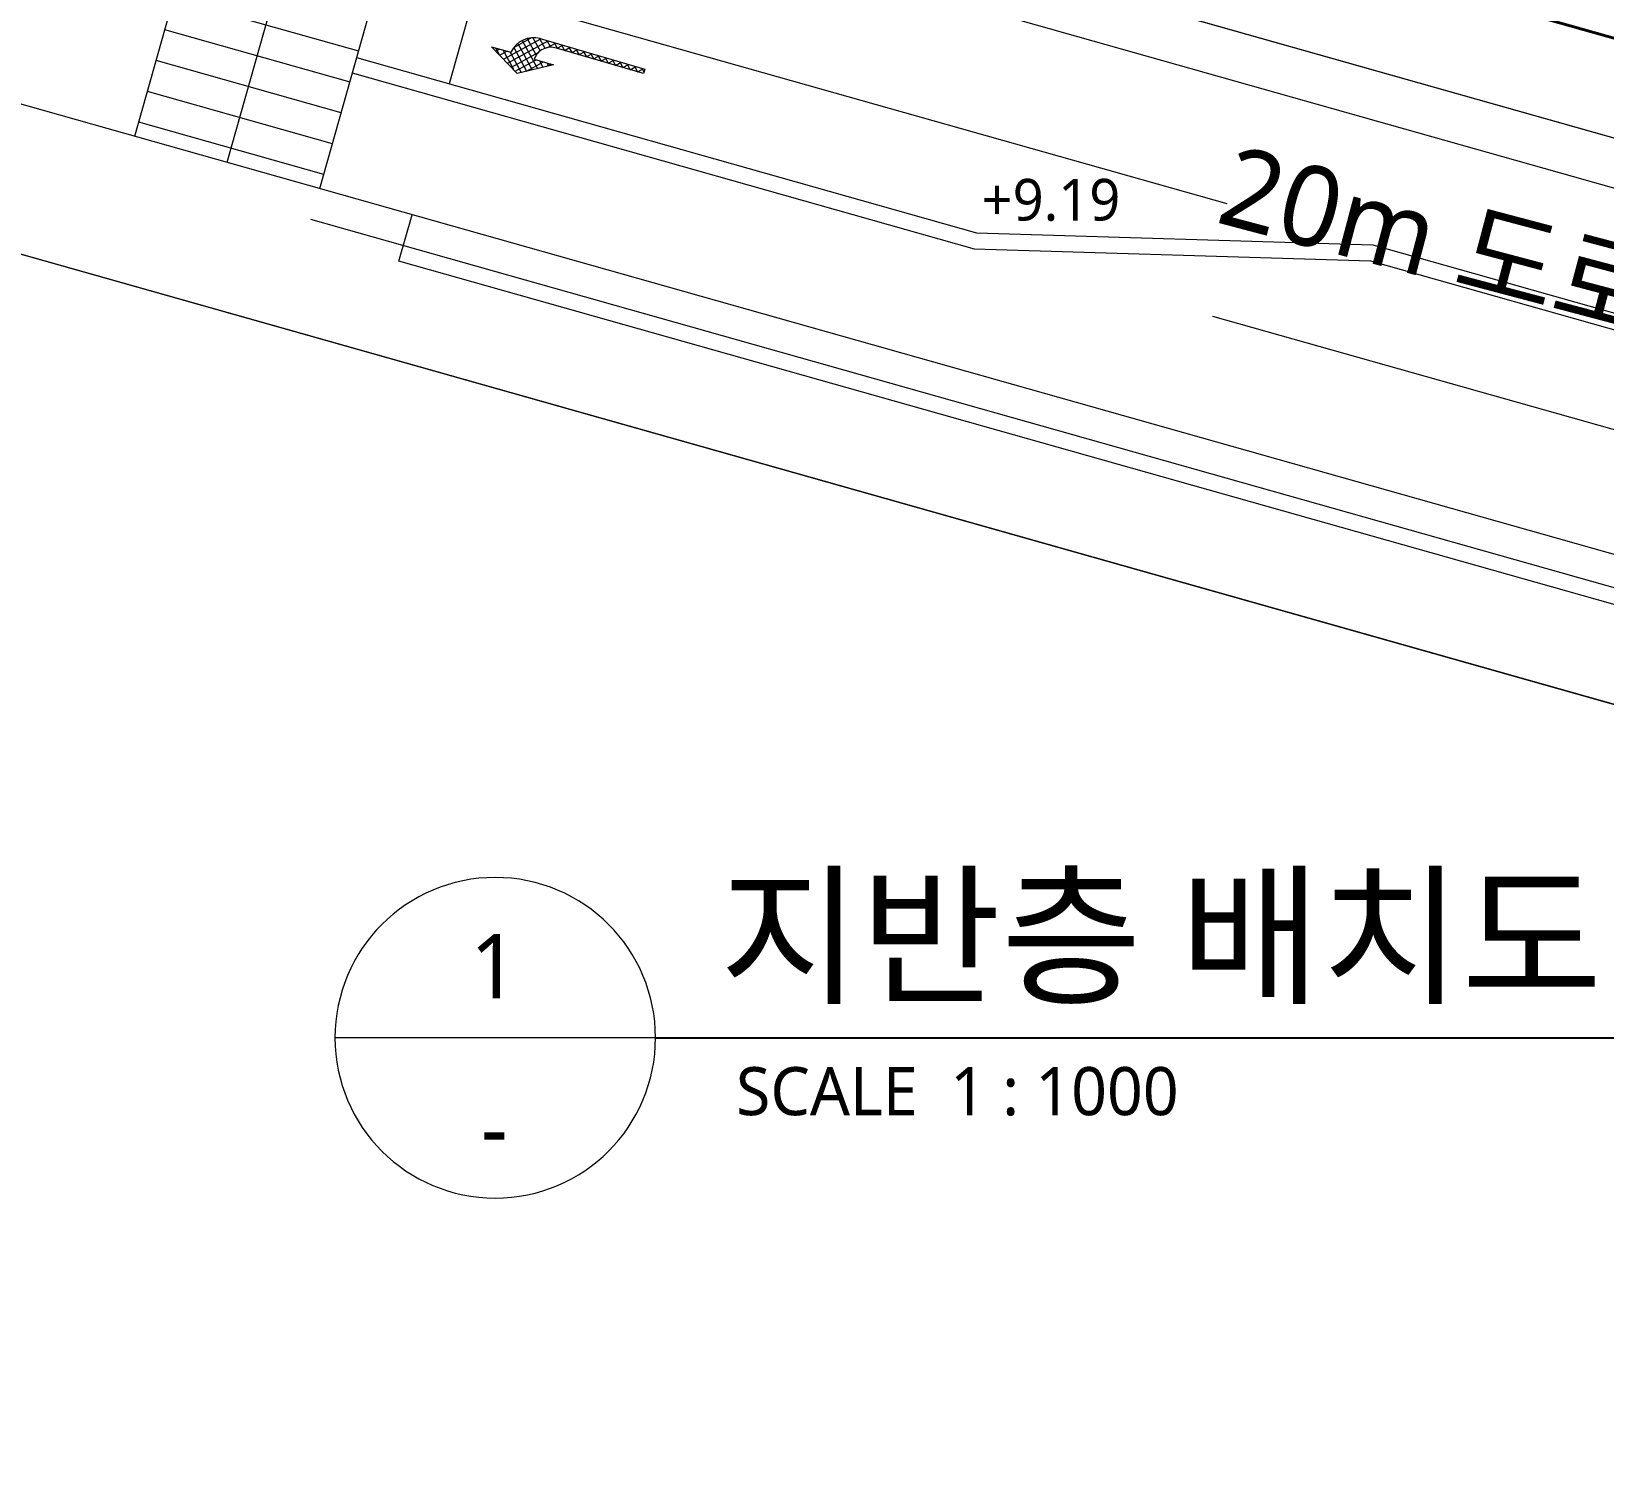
# Model space of a CAD drawing. Header units: millimetres. Extents: x -71377 to 516042, y -145869 to 441446.
# Drawn here: x 170572 to 219613, y 9500 to 54296 of the extents above; entities that cross this region are included whole.
import ezdxf

# ---------------------------------------------------------------- set-up
doc = ezdxf.new("R2010")
doc.units = ezdxf.units.MM
doc.header["$LTSCALE"] = 1000
doc.linetypes.add('_2점쇄선_M_', pattern=[10, 4, -2, 0, -2, 0, -2])
doc.layers.get('Defpoints').update_dxf_attribs({"color": 171, "lineweight": 5})
for name, color, linetype, lineweight in [('251024_도로_dwg', 8, 'Continuous', 5), ('A-bord', 1, '_2점쇄선_M_', 40), ('A-text-1', 3, 'Continuous', 5), ('j-스쿨존 휀스', 7, 'Continuous', 5), ('개선안도 base 2022 09$0$00_계획선', 7, 'Continuous', 5), ('개선안도 base 2022 09$0$j-교통개선-당초안', 7, 'Continuous', 5), ('조경라인_dwg', 8, 'Continuous', 5)]:
    doc.layers.add(name, color=color, linetype=linetype, lineweight=lineweight)
doc.layers.add('viewport', color=3, linetype='Continuous')
doc.styles.add('나눔고딕_1', font='NanumGothic.ttf', dxfattribs={"height": 2500})
doc.styles.add('나눔고딕_4', font='NanumGothic.ttf', dxfattribs={"height": 1300})
doc.styles.add('나눔고딕_7', font='NanumGothic.ttf', dxfattribs={"height": 2})
doc.styles.add('나눔고딕_8', font='NanumGothic.ttf', dxfattribs={"height": 1.5})
doc.styles.add('나눔고딕_9', font='NanumGothic.ttf', dxfattribs={"height": 3.5})

# ---------------------------------------------------------------- blocks, each defined once
blk = doc.blocks.new('251024_도로_dwg_A$C61e17efd-3827739-지반층 배치도')
at = {"layer": 'j-스쿨존 휀스'}
for p, q in [((178609, -53584), (109803, -34143)), ((174938, -66576), (106132, -47134))]:
    blk.add_line(p, q, dxfattribs=at)
blk = doc.blocks.new('251024_도로_dwg__X6-3827740-지반층 배치도')
at = {"layer": '개선안도 base 2022 09$0$j-교통개선-당초안'}
for p, q in [((556.59, 755.46), (557.66, 756.53)), ((558.19, 754.38), (556.59, 755.98)), ((556.59, 752.81), (558.19, 754.41)), ((558.19, 751.72), (556.59, 753.32)), ((556.59, 750.16), (558.19, 751.76)), ((558.19, 749.07), (556.59, 750.67)), ((556.59, 747.51), (558.19, 749.11)), ((558.19, 746.42), (556.59, 748.02)), ((556.59, 744.86), (558.19, 746.46)), ((558.19, 743.77), (556.59, 745.37)), ((556.59, 742.21), (558.19, 743.81)), ((558.19, 741.12), (556.59, 742.72)), ((556.59, 739.56), (558.19, 741.16)), ((558.19, 738.47), (556.59, 740.07)), ((556.59, 736.9), (558.19, 738.5)), ((558.19, 735.81), (556.59, 737.41)), ((556.59, 734.25), (558.19, 735.85)), ((558.19, 733.16), (556.59, 734.76)), ((556.59, 731.6), (558.19, 733.2)), ((558.19, 730.51), (556.59, 732.11)), ((556.59, 728.95), (558.19, 730.55)), ((558.19, 727.86), (556.59, 729.46)), ((556.59, 726.3), (558.19, 727.9)), ((558.19, 725.21), (556.59, 726.81)), ((556.59, 723.65), (558.19, 725.25)), ((558.99, 721.76), (556.59, 724.16)), ((556.59, 720.99), (558.49, 722.89)), ((565.33, 723.37), (564.06, 724.64)), ((564.06, 723.16), (564.95, 724.04)), ((568, 710.09), (556.59, 721.5)), ((567.04, 708.4), (556.59, 718.85)), ((556.6, 718.35), (559.39, 721.14)), ((557.03, 716.13), (560.72, 719.82)), ((557.86, 714.31), (562.49, 718.93)), ((559, 712.8), (566.87, 720.67)), ((560.43, 711.58), (567.84, 718.98)), ((568.97, 711.78), (561.29, 719.46)), ((562.16, 710.65), (568.8, 717.29)), ((564.06, 720.51), (565.91, 722.36)), ((568.86, 717.19), (564.06, 721.99)), ((569.93, 713.47), (564.06, 719.34)), ((562.13, 710.66), (557.24, 715.55)), ((564.06, 709.9), (569.77, 715.61)), ((564.06, 707.25), (569.47, 712.66)), ((566.08, 706.72), (564.06, 708.73)), ((564.06, 704.6), (565.94, 706.48)), ((565.11, 705.03), (564.06, 706.08)), ((564.15, 703.34), (564.06, 703.43))]:
    blk.add_line(p, q, dxfattribs=at)
blk = doc.blocks.new('251024_도로_dwg-3827738-지반층 배치도')
at = {"layer": '개선안도 base 2022 09$0$00_계획선', "flags": 128}
for points in [[(-887488, 132510), (-893471, 128884), (-895853, 119172), (-769348, -89530)], [(-922668, 111186), (-912956, 108804), (-783522, -104730)]]:
    blk.add_lwpolyline(points, dxfattribs=at)
at = {"layer": '개선안도 base 2022 09$0$j-교통개선-당초안'}
for p, q in [((-769348, -89530), (-895853, 119172)), ((-899478, 116472), (-772537, -92950)), ((-879040, 75519), (-900612, 111108)), ((-869134, 52425), (-881766, 73264)), ((-870786, 47916), (-861379, 53618)), ((-858668, 48245), (-861778, 53376)), ((-859523, 47727), (-862633, 52858)), ((-860378, 47208), (-863488, 52339)), ((-861233, 46690), (-864343, 51821)), ((-869231, 45350), (-859824, 51052)), ((-862088, 46171), (-865199, 51302))]:
    blk.add_line(p, q, dxfattribs=at)
at = {"layer": '개선안도 base 2022 09$0$j-교통개선-당초안', "flags": 128}
for points in [[(-903177, 109553), (-897405, 113051), (-896122, 113829), (-861652, 56961), (-862934, 56183)], [(-909015, 110984), (-867676, 42785), (-858269, 48487)], [(-865014, 51415), (-875431, 68601), (-884217, 77308), (-904642, 111004)], [(-864586, 51674), (-875036, 68913), (-883821, 77620), (-904214, 111263)], [(-906812, 107349), (-908095, 106572), (-873624, 49704), (-872341, 50481), (-866569, 53980)], [(-869609, 54892), (-871341, 57811), (-871217, 57884), (-869779, 55459)], [(-869034, 55233), (-869351, 55768), (-868345, 55197), (-868327, 54041), (-868644, 54576)]]:
    blk.add_lwpolyline(points, dxfattribs=at)
at = {"layer": '개선안도 base 2022 09$0$j-교통개선-당초안'}
for centre, radius, start, end in [((-869294, 55718), 550, 208.1746, 298.1846), ((-868936, 55315), 795, 212.1438, 291.5663)]:
    blk.add_arc(centre, radius, start, end, dxfattribs=at)
at = {"rotation": 136.9999987515237}
blk.add_blockref('251024_도로_dwg_A$C61e17efd-3827739-지반층 배치도', (-815049, -52718), dxfattribs=at)
at = {"xscale": 89.60000000006401, "yscale": 89.60000000006401, "zscale": 89.60000000006401, "rotation": 30.66914622716376}
blk.add_blockref('251024_도로_dwg__X6-3827740-지반층 배치도', (-879660, -25931), dxfattribs=at)
blk = doc.blocks.new('조경라인_dwg-6847807-지반층 배치도')
at = {"layer": 'Defpoints', "flags": 128}
blk.add_lwpolyline([(254914, 44207), (263642, 49089), (315960, 234250), (311078, 242977), (266571, 255553), (262245, 255476), (253513, 257943), (250223, 260015), (73152, 95564)], close=True, dxfattribs=at)
blk = doc.blocks.new('Family - ___-2020727-지반층 배치도')
at = {"layer": 'A-bord'}
blk.add_line((255939, -3844), (158032, 157679), dxfattribs=at)
blk = doc.blocks.new('Family - ___-3020971-지반층 배치도')
at = {"layer": 'A-bord'}
blk.add_line((255939, -3844), (158032, 157679), dxfattribs=at)
blk = doc.blocks.new('뷰포트 - _AN_Name_ Number and Scale-3314673-지반층 배치도')
at = {"layer": 'A-text-1'}
blk.add_line((0, 0), (-10, 0), dxfattribs=at)
for start, end in [(360, 180), (180, 0)]:
    blk.add_arc((-5, 0), 5, start, end, dxfattribs=at)
at = {"layer": 'A-text-1', "insert": (-5.449, -2.815), "char_height": 2, "width": 1.1413, "attachment_point": 4, "line_spacing_factor": 0.987126, "style": '나눔고딕_7'}
blk.add_mtext('\\pxt0.5,1,1.5,2,2.5,3,3.5,4,4.5,5,5.5,6,6.5,7,7.5,8,8.5,9,9.5,10,10.5,11,11.5,12,12.5,13,13.5,14,14.5,15,15.5,16;{-}', dxfattribs=at)

msp = doc.modelspace()

# ---------------------------------------------------------------- linework, layer by layer
at = {"layer": 'viewport'}
msp.add_line((190039.7, 22906.4), (223977.8, 22906.4), dxfattribs=at)

# ---------------------------------------------------------------- block references
at = {"layer": '251024_도로_dwg', "rotation": 223.0000012484763}
msp.add_blockref('251024_도로_dwg-3827738-지반층 배치도', (-486983.6, -498853.4), dxfattribs=at)
at = {"layer": 'A-bord', "rotation": 223.0000012484763}
for name in ['Family - ___-2020727-지반층 배치도', 'Family - ___-3020971-지반층 배치도']:
    msp.add_blockref(name, (262955.4, 267303.1), dxfattribs=at)
at = {"layer": 'A-text-1', "xscale": 1000, "yscale": 1000, "zscale": 1000}
msp.add_blockref('뷰포트 - _AN_Name_ Number and Scale-3314673-지반층 배치도', (190039.7, 22906.4), dxfattribs=at)
at = {"layer": '조경라인_dwg', "rotation": 8.537736462515947e-07}
msp.add_blockref('조경라인_dwg-6847807-지반층 배치도', (0, 0), dxfattribs=at)

# ---------------------------------------------------------------- texts
at = {"layer": 'A-text-1', "insert": (208107.7, 50776.1), "char_height": 2500, "width": 18429.268, "attachment_point": 1, "rotation": 345.16968, "line_spacing_factor": 1.2, "style": '나눔고딕_1'}
msp.add_mtext('\\pxt5.08,10.16,15.24,20.32,25.4,30.48,35.56,40.64,45.72,50.8,55.88,60.96,66.04,71.12,76.2,81.28,86.36,91.44,96.52,101.6,106.68,111.76,116.84,121.92,127,132.08,137.16,142.24,147.32,152.4,157.48,162.56;{20m 도로}', dxfattribs=at)
at = {"layer": 'A-text-1', "line_spacing_factor": 1.2}
for s, insert, char_height, width, attachment_point, style in [('\\pxt9.76923,19.53846,29.30769,39.07692,48.84615,58.61538,68.38462,78.15385,87.92308,97.69231,107.46154,117.23077,127,136.76923,146.53846,156.30769,166.07692,175.84615,185.61538,195.38462,205.15385,214.92308,224.69231,234.46154,244.23077,254,263.76923,273.53846,283.30769,293.07692,302.84615,312.61538;{+9.19}', (200211.7, 49698.8), 1300, 6709.329, 1, '나눔고딕_4'), ('\\pxt3.62857,7.25714,10.88571,14.51429,18.14286,21.77143,25.4,29.02857,32.65714,36.28571,39.91429,43.54286,47.17143,50.8,54.42857,58.05714,61.68571,65.31429,68.94286,72.57143,76.2,79.82857,83.45714,87.08571,90.71429,94.34286,97.97143,101.6,105.22857,108.85714,112.48571,116.11429;{지반층 배치도}', (192036.3, 25890.6), 3500, 35852.3, 4, '나눔고딕_9'), ('\\pxqc,t6.35,12.7,19.05,25.4,31.75,38.1,44.45,50.8,57.15,63.5,69.85,76.2,82.55,88.9,95.25,101.6,107.95,114.3,120.65,127,133.35,139.7,146.05,152.4,158.75,165.1,171.45,177.8,184.15,190.5,196.85,203.2;{1}', (185004.7, 25139.8), 2000, 2165.9, 5, '나눔고딕_7'), ('\\pxt8.46667,16.93333,25.4,33.86667,42.33333,50.8,59.26667,67.73333,76.2,84.66667,93.13333,101.6,110.06667,118.53333,127,135.46667,143.93333,152.4,160.86667,169.33333,177.8,186.26667,194.73333,203.2,211.66667,220.13333,228.6,237.06667,245.53333,254,262.46667,270.93333;{SCALE  1 : 1000}', (192549.4, 21226.4), 1500, 18972.8, 4, '나눔고딕_8')]:
    msp.add_mtext(s, dxfattribs=dict(at, insert=insert, char_height=char_height, width=width, attachment_point=attachment_point, style=style))

doc.saveas('drawing.dxf')
